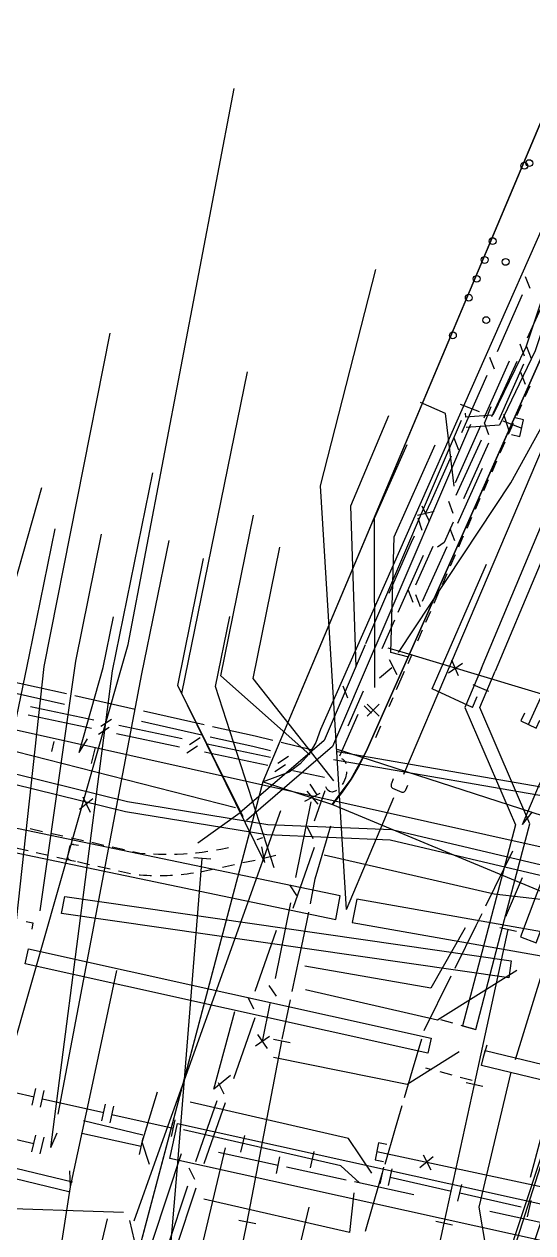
# Model space of a CAD drawing. Header units: metres. Extents: x 3206 to 3701, y 9896 to 11410.
# Drawn here: x 3363.8 to 3393.6, y 10842.6 to 10913.5 of the extents above; entities that cross this region are included whole.
import ezdxf

# ---------------------------------------------------------------- set-up
doc = ezdxf.new("R2010")
doc.units = ezdxf.units.M
for name, color, linetype in [('BOUNDARY', 7, 'Continuous'), ('CURB', 7, 'Continuous'), ('ELECTR_CABLE', 7, 'Continuous'), ('ELECTR_CABLE_COMM', 7, 'Continuous'), ('GAS', 7, 'Continuous'), ('GROUND', 7, 'Continuous'), ('ROAD', 7, 'Continuous'), ('SEWER', 7, 'Continuous'), ('SIDEWALK_PATH', 7, 'Continuous'), ('WATER_PIPELINE', 7, 'Continuous')]:
    doc.layers.add(name, color=color, linetype=linetype)

# ---------------------------------------------------------------- blocks, each defined once
blk = doc.blocks.new('МОЖЖЕВЕЛЬНИК_СКАЛЬНЫЙ')
blk.add_circle((0, 0), 0.2)

msp = doc.modelspace()

# ---------------------------------------------------------------- linework, layer by layer
at = {"layer": 'BOUNDARY'}
msp.add_lwpolyline([(3253.023, 9915.673), (3233.596, 10020.109), (3233.041, 10027.227), (3225.675, 10139.955), (3262.083, 10325.257), (3335.841, 10689.444), (3351.098, 10763.684), (3367.768, 10831.231), (3377.814, 10869.112), (3520.394, 11207.447), (3551.174, 11273.829), (3554.005, 11279.367), (3611.719, 11390.174), (3639.436, 11373.131), (3680.635, 11298.581), (3281.247, 9920.202)], close=True, dxfattribs=at)
at = {"layer": 'CURB'}
for points in [[(3393.194, 10891.675), (3393.48, 10892.318)], [(3392.705, 10890.574), (3392.991, 10891.218)], [(3392.217, 10889.474), (3392.503, 10890.117)], [(3391.728, 10888.373), (3392.014, 10889.017)], [(3391.24, 10887.273), (3391.525, 10887.916)], [(3390.751, 10886.172), (3391.037, 10886.816)], [(3390.262, 10885.072), (3390.548, 10885.715)], [(3389.774, 10883.971), (3390.059, 10884.615)], [(3389.288, 10882.869), (3389.491, 10883.335), (3389.571, 10883.514)], [(3388.808, 10881.765), (3389.089, 10882.411)], [(3388.327, 10880.661), (3388.608, 10881.307)], [(3387.847, 10879.557), (3388.128, 10880.203)], [(3387.366, 10878.453), (3387.647, 10879.099)], [(3386.886, 10877.349), (3387.167, 10877.994)], [(3386.312, 10876.029), (3386.546, 10876.568)], [(3385.644, 10874.495), (3386.112, 10875.571)], [(3385.21, 10873.498), (3385.444, 10874.036)], [(3384.426, 10871.697), (3384.719, 10872.368)], [(3382.938, 10869.188), (3383.849, 10870.875)], [(3381.865, 10867.757), (3382.938, 10869.188)], [(3364.135, 10866.347), (3364.852, 10866.187)], [(3365.34, 10866.079), (3366.056, 10865.92)], [(3366.544, 10865.811), (3367.26, 10865.652)], [(3367.748, 10865.543), (3368.465, 10865.384)], [(3377.453, 10865.709), (3377.455, 10865.71), (3377.799, 10865.83)], [(3363.293, 10865.215), (3364.01, 10865.055)], [(3364.498, 10864.947), (3365.214, 10864.787)], [(3368.953, 10865.275), (3369.669, 10865.116)], [(3370.157, 10865.007), (3370.576, 10864.914), (3370.88, 10864.888)], [(3371.379, 10864.858), (3371.669, 10864.846), (3372.036, 10864.84), (3372.112, 10864.84)], [(3372.612, 10864.847), (3372.771, 10864.851), (3373.138, 10864.869), (3373.345, 10864.884)], [(3373.843, 10864.926), (3373.872, 10864.929), (3374.238, 10864.971), (3374.571, 10865.017)], [(3375.064, 10865.098), (3375.329, 10865.147), (3375.69, 10865.221), (3375.784, 10865.243)], [(3377.83, 10864.618), (3378.545, 10864.782)], [(3365.702, 10864.679), (3366.419, 10864.519)], [(3366.907, 10864.411), (3367.623, 10864.252)], [(3368.111, 10864.143), (3368.828, 10863.984)], [(3375.418, 10864.094), (3376.136, 10864.247)], [(3376.625, 10864.352), (3377.24, 10864.483), (3377.342, 10864.506)], [(3369.316, 10863.875), (3370.032, 10863.716)], [(3370.527, 10863.646), (3370.594, 10863.64), (3370.791, 10863.625), (3370.988, 10863.613), (3371.185, 10863.604), (3371.259, 10863.602)], [(3371.759, 10863.595), (3371.778, 10863.595), (3371.976, 10863.598), (3372.173, 10863.603), (3372.371, 10863.612), (3372.492, 10863.619)], [(3372.991, 10863.658), (3373.159, 10863.676), (3373.355, 10863.699), (3373.551, 10863.725), (3373.719, 10863.75)], [(3374.211, 10863.837), (3374.929, 10863.99)]]:
    msp.add_lwpolyline(points, dxfattribs=at)
at = {"layer": 'ELECTR_CABLE'}
for points in [[(3399.284, 10912.741), (3393.22, 10894.585), (3391.287, 10890.584), (3389.682, 10890.464)], [(3399.854, 10912.551), (3393.776, 10894.359), (3391.677, 10890.012), (3389.726, 10889.866)], [(3376.634, 10867.037), (3373.035, 10874.279), (3376.883, 10893.127)], [(3390.785, 10890.432), (3392.266, 10893.769)], [(3389.011, 10886.435), (3388.515, 10890.69), (3387.053, 10891.325)], [(3389.428, 10890.283), (3383.813, 10877.179)], [(3389.663, 10890.713), (3389.682, 10890.464)], [(3389.98, 10890.047), (3384.365, 10876.943)], [(3389.101, 10886.637), (3390.582, 10889.975)], [(3362.405, 10871.078), (3362.382, 10877.706), (3364.826, 10886.351)], [(3380.557, 10870.677), (3375.33, 10875.306), (3377.251, 10884.717)], [(3385.742, 10879.045), (3387.216, 10882.385)], [(3367.02, 10870.814), (3368.415, 10875.789), (3369.022, 10878.762)], [(3384.803, 10876.917), (3385.54, 10878.588)], [(3383.788, 10877.121), (3381.39, 10871.523), (3376.438, 10867.273)], [(3384.389, 10877), (3381.886, 10871.159), (3376.829, 10866.818)], [(3362.717, 10875.057), (3366.268, 10874.261)], [(3362.599, 10874.444), (3366.143, 10873.65)], [(3366.755, 10874.152), (3370.306, 10873.357)], [(3382.797, 10872.372), (3383.699, 10874.416)], [(3370.794, 10873.248), (3374.344, 10872.452)], [(3384.161, 10873.118), (3383.734, 10873.54)], [(3370.662, 10872.638), (3374.206, 10871.844)], [(3376.186, 10867.571), (3362.405, 10871.078), (3357.945, 10872.212)], [(3363.141, 10872.177), (3394.31, 10865.244)], [(3374.832, 10872.343), (3377.346, 10871.78), (3378.378, 10871.529)], [(3365.415, 10870.872), (3365.549, 10871.457)], [(3367.02, 10870.814), (3367.504, 10871.613)], [(3367.943, 10871.109), (3367.72, 10870.174)], [(3374.694, 10871.735), (3377.204, 10871.172), (3378.233, 10870.922)], [(3376.71, 10783.438), (3377.903, 10790.581), (3378.894, 10796.575), (3379.926, 10802.774), (3381.819, 10809.557), (3383.592, 10815.879), (3387.124, 10825.113), (3389.072, 10831.098), (3390.999, 10836.986), (3392.721, 10842.259), (3394.268, 10847.081), (3400.753, 10867.038), (3401.627, 10869.477), (3402.588, 10871.743)], [(3378.864, 10871.41), (3380.631, 10870.98)], [(3357.562, 10870.769), (3363.277, 10869.558), (3369.843, 10867.938), (3378.092, 10866.596), (3385.355, 10866.292), (3394.473, 10864.136), (3401.26, 10863.904), (3407.32, 10862.397), (3411.214, 10861.915)], [(3403.063, 10867.22), (3396.046, 10868.44), (3382.165, 10870.853)], [(3398.312, 10865.773), (3382.175, 10870.99)], [(3357.408, 10870.188), (3363.143, 10868.974), (3369.723, 10867.35), (3378.032, 10865.998), (3385.273, 10865.694), (3394.393, 10863.538), (3401.176, 10863.306), (3407.21, 10861.807), (3411.141, 10861.319)], [(3402.977, 10866.728), (3395.96, 10867.948), (3381.941, 10870.385)], [(3367.807, 10868.087), (3367.03, 10867.458)], [(3367.221, 10868.216), (3367.664, 10867.319)], [(3378.82, 10867.395), (3374.408, 10855.038), (3371.54, 10847.007), (3370.225, 10843.321)], [(3373.982, 10865.508), (3376.459, 10867.289)], [(3380.585, 10861.931), (3380.862, 10863.399), (3381.785, 10866.506)], [(3390.877, 10861.823), (3392.457, 10865.039)], [(3372.797, 10846.752), (3374.24, 10864.592)], [(3374.738, 10864.552), (3373.742, 10864.632)], [(3393.016, 10863.463), (3392.78, 10862.913), (3392.07, 10861.268), (3392.08, 10861.204)], [(3379.522, 10856.805), (3380.383, 10860.863), (3380.492, 10861.44)], [(3389.069, 10858.162), (3390.312, 10860.673), (3390.657, 10861.374)], [(3392.671, 10860.316), (3391.693, 10860.528)], [(3390.206, 10851.336), (3392.182, 10860.422)], [(3387.261, 10854.501), (3387.266, 10854.518), (3388.848, 10857.714)], [(3378.927, 10854), (3379.418, 10856.316)], [(3376.881, 10843.268), (3377.348, 10845.721), (3378.902, 10853.884)], [(3379.393, 10853.79), (3378.411, 10853.978)], [(3386.113, 10850.583), (3386.584, 10852.192), (3387.12, 10854.022)], [(3395.92, 10852.228), (3394.887, 10851.143), (3393.476, 10845.891)], [(3388.439, 10843.207), (3390.206, 10851.336)], [(3390.695, 10851.23), (3389.717, 10851.442)], [(3371.147, 10846.648), (3370.701, 10847.963), (3371.604, 10850.905)], [(3384.962, 10846.665), (3385.584, 10848.78), (3385.972, 10850.103)], [(3365.746, 10821.882), (3373.646, 10839.403), (3375.598, 10847.619)], [(3372.277, 10840.507), (3372.797, 10846.752)], [(3383.811, 10842.748), (3384.226, 10844.161), (3384.821, 10846.186)], [(3365.823, 10826.228), (3366.679, 10835.11), (3368.681, 10843.468)], [(3370.391, 10841.607), (3369.979, 10843.377)], [(3377.372, 10843.174), (3376.39, 10843.362)], [(3376.408, 10840.968), (3376.881, 10843.268)], [(3387.339, 10838.147), (3388.439, 10843.207)], [(3388.928, 10843.101), (3387.95, 10843.313)]]:
    msp.add_lwpolyline(points, dxfattribs=at)
at = {"layer": 'ELECTR_CABLE_COMM'}
for points in [[(3393.476, 10898.009), (3393.206, 10898.708)], [(3394.781, 10898.366), (3393.309, 10895.112)], [(3391.554, 10894.314), (3393.038, 10897.673)], [(3392.867, 10894.779), (3393.132, 10894.078)], [(3393.268, 10894.61), (3393.535, 10893.91)], [(3391.386, 10893.278), (3391.116, 10893.977)], [(3392.69, 10893.745), (3391.218, 10890.491)], [(3393.096, 10893.575), (3391.638, 10890.313)], [(3393.2, 10892.387), (3392.936, 10893.088)], [(3389.464, 10889.583), (3390.948, 10892.942)], [(3385.761, 10876.664), (3392.353, 10886.625), (3395.397, 10892.146)], [(3383.276, 10875.804), (3382.948, 10885.27), (3385.176, 10890.579)], [(3390.777, 10890.158), (3391.041, 10889.457)], [(3384.363, 10874.618), (3384.34, 10884.555), (3386.264, 10888.869)], [(3385.298, 10876.676), (3385.506, 10883.463), (3387.899, 10888.86)], [(3389.296, 10888.547), (3389.026, 10889.246)], [(3390.6, 10889.124), (3389.127, 10885.87)], [(3391.027, 10888.944), (3389.569, 10885.682)], [(3387.349, 10884.863), (3387.675, 10885.534), (3388.858, 10888.211)], [(3389.235, 10884.264), (3390.688, 10887.476)], [(3388.686, 10885.538), (3388.95, 10884.836)], [(3386.868, 10884.729), (3387.843, 10884.952)], [(3387.128, 10885.269), (3387.56, 10884.367)], [(3387.143, 10883.835), (3386.898, 10884.543)], [(3388.958, 10884.313), (3388.425, 10883.12), (3388.032, 10882.844)], [(3389.058, 10883.23), (3388.794, 10883.931)], [(3385.197, 10880.161), (3386.512, 10883.144), (3386.692, 10883.515)], [(3381.95, 10869.155), (3377.22, 10875.145), (3378.793, 10882.851)], [(3386.775, 10880.64), (3387.784, 10882.902)], [(3387.164, 10879.686), (3388.617, 10882.897)], [(3386.604, 10879.605), (3386.336, 10880.305)], [(3387.037, 10879.348), (3386.768, 10880.048)], [(3385.959, 10876.685), (3385.153, 10876.927)], [(3385.205, 10876.266), (3385.662, 10875.376)], [(3386.368, 10876.401), (3385.298, 10876.676)], [(3402.813, 10871.633), (3385.959, 10876.685)], [(3389.269, 10875.303), (3388.891, 10876.229)], [(3384.642, 10875.181), (3385.352, 10875.788)], [(3388.693, 10875.473), (3389.514, 10876.045)], [(3382.77, 10874), (3382.499, 10874.698)], [(3367.87, 10872.703), (3364.149, 10873.487)], [(3383.916, 10872.932), (3384.623, 10873.639)], [(3384.624, 10872.932), (3383.917, 10873.639)], [(3367.73, 10872.222), (3364.022, 10873.003)], [(3368.918, 10872.753), (3368.29, 10872.344)], [(3382.306, 10870.621), (3383.392, 10873.055)], [(3368.777, 10872.272), (3368.15, 10871.862)], [(3372.905, 10871.132), (3369.197, 10871.913)], [(3373.059, 10871.61), (3369.338, 10872.394)], [(3373.952, 10871.182), (3373.325, 10870.772)], [(3374.107, 10871.66), (3373.479, 10871.251)], [(3378.248, 10870.517), (3374.527, 10871.301)], [(3378.08, 10870.042), (3374.372, 10870.823)], [(3379.296, 10870.567), (3378.668, 10870.158)], [(3382.411, 10870.463), (3382.491, 10870.422), (3382.611, 10870.294), (3382.661, 10870.174)], [(3379.127, 10870.092), (3378.5, 10869.682)], [(3381.401, 10869.342), (3379.547, 10869.733)], [(3382.709, 10869.683), (3382.703, 10869.596), (3382.636, 10869.321), (3382.525, 10869.057), (3382.453, 10868.943)], [(3380.259, 10867.955), (3381.148, 10868.416)], [(3380.377, 10868.544), (3381.02, 10867.778)], [(3380.988, 10868.334), (3380.574, 10868.959)], [(3380.828, 10866.797), (3381.451, 10868.586)], [(3382.112, 10868.586), (3382.032, 10868.534), (3381.855, 10868.493), (3381.696, 10868.529), (3381.566, 10868.639), (3381.482, 10868.799)], [(3379.729, 10863.471), (3380.632, 10867.911)], [(3380.744, 10865.751), (3380.418, 10866.426)], [(3379.578, 10861.69), (3380.824, 10865.268)], [(3379.786, 10862.423), (3379.373, 10863.048)], [(3378.527, 10857.561), (3379.43, 10862.001)], [(3377.348, 10856.809), (3378.594, 10860.386)], [(3378.585, 10856.513), (3378.171, 10857.138)], [(3377.264, 10855.763), (3376.938, 10856.438)], [(3375.89, 10851.863), (3374.908, 10851.069), (3376.156, 10855.627)], [(3377.777, 10853.871), (3378.228, 10856.091)], [(3376.098, 10851.701), (3377.344, 10855.279)], [(3378.191, 10854.152), (3377.364, 10853.59)], [(3378.059, 10853.457), (3377.496, 10854.283)], [(3375.525, 10850.769), (3375.198, 10851.444)], [(3373.868, 10846.821), (3375.115, 10850.398)], [(3374.358, 10846.706), (3375.604, 10850.284)], [(3367.669, 10827.804), (3370.516, 10839.733), (3373.021, 10847.305)], [(3373.796, 10845.775), (3373.46, 10846.445)], [(3372.194, 10841.804), (3373.391, 10845.399)], [(3372.683, 10841.689), (3373.88, 10845.284)]]:
    msp.add_lwpolyline(points, dxfattribs=at)
at = {"layer": 'GAS'}
for points in [[(3365.355, 10847.643), (3368.971, 10875.604), (3371.34, 10887.211)], [(3361.189, 10862.521), (3364.097, 10876.53), (3365.607, 10883.93)], [(3364.726, 10861.535), (3366.811, 10876.159), (3368.332, 10883.609)], [(3365.777, 10849.604), (3370.698, 10875.419), (3372.295, 10883.243)], [(3398.281, 10874.213), (3392.905, 10860.009), (3393.841, 10859.655), (3399.274, 10874.013)], [(3393.383, 10872.453), (3394.113, 10874.044)], [(3393.139, 10873.116), (3392.929, 10872.662), (3393.837, 10872.243), (3394.047, 10872.697)], [(3394.767, 10862.102), (3391.373, 10862.511), (3381.394, 10864.795)], [(3392.37, 10858.592), (3392.228, 10857.602), (3365.973, 10861.377), (3366.169, 10862.359), (3392.37, 10858.592)], [(3392.693, 10858.033), (3388.049, 10855.112), (3380.299, 10856.886)], [(3360.772, 10851.43), (3364.368, 10850.619)], [(3364.258, 10850.131), (3364.478, 10851.107)], [(3364.746, 10850.021), (3364.966, 10850.997)], [(3364.856, 10850.509), (3368.451, 10849.698)], [(3368.341, 10849.21), (3368.561, 10850.186)], [(3368.829, 10849.1), (3369.049, 10850.076)], [(3384.181, 10846.149), (3382.82, 10848.185), (3373.533, 10850.31)], [(3367.269, 10849.24), (3370.74, 10848.393)], [(3368.939, 10849.588), (3372.534, 10848.777)], [(3372.424, 10848.289), (3372.644, 10849.264)], [(3360.869, 10848.688), (3364.349, 10847.877)], [(3365.355, 10847.643), (3365.718, 10848.504)], [(3367.161, 10848.496), (3370.657, 10847.726)], [(3398.7, 10843.338), (3398.25, 10841.281), (3372.324, 10847.006), (3372.774, 10849.063), (3398.7, 10843.338)], [(3383.457, 10845.58), (3382.372, 10846.572), (3373.126, 10848.688)], [(3364.236, 10847.39), (3364.463, 10848.364)], [(3364.723, 10847.277), (3364.95, 10848.251)], [(3370.55, 10847.238), (3370.765, 10848.215)], [(3376.507, 10847.368), (3376.727, 10848.343)], [(3375.199, 10847.376), (3378.691, 10846.616)], [(3378.585, 10846.128), (3378.798, 10847.105)], [(3380.59, 10846.447), (3380.81, 10847.422)], [(3379.18, 10846.51), (3382.672, 10845.751)], [(3384.673, 10845.526), (3384.893, 10846.501)], [(3385.161, 10845.416), (3385.381, 10846.391)], [(3383.161, 10845.645), (3386.653, 10844.886)], [(3385.271, 10845.903), (3388.866, 10845.092)], [(3383.127, 10844.982), (3382.878, 10842.655), (3374.332, 10844.61)], [(3389.244, 10844.495), (3389.464, 10845.47)], [(3389.354, 10844.982), (3392.949, 10844.171)], [(3393.327, 10843.573), (3393.547, 10844.549)], [(3391.122, 10843.914), (3394.615, 10843.155)]]:
    msp.add_lwpolyline(points, dxfattribs=at)
at = {"layer": 'GROUND'}
for points in [[(3367.89, 10831.693), (3377.814, 10869.112), (3520.394, 11207.447)], [(3399.717, 10914.069), (3381.18, 10872.152), (3380.911, 10871.402), (3380.505, 10870.724), (3379.977, 10870.138), (3379.339, 10869.659), (3377.814, 10869.097), (3381.875, 10867.768), (3381.875, 10867.768), (3403.655, 10858.718), (3407.417, 10857.788), (3407.559, 10858.365), (3408.794, 10863.111), (3406.573, 10863.73), (3405.413, 10864.145), (3404.669, 10864.845), (3404.237, 10865.736), (3404.143, 10866.722), (3404.414, 10867.706), (3409.435, 10879.413), (3415.497, 10893.397), (3423.378, 10911.552), (3430.403, 10927.735)]]:
    msp.add_lwpolyline(points, dxfattribs=at)
at = {"layer": 'ROAD'}
msp.add_lwpolyline([(3434.104, 10983.885), (3383.849, 10870.875), (3383.443, 10870.045), (3382.977, 10869.249), (3382.453, 10868.489), (3381.875, 10867.768), (3403.655, 10858.718), (3407.417, 10857.788), (3407.559, 10858.365), (3403.7, 10859.352), (3402.031, 10859.938), (3400.547, 10860.863), (3399.3, 10862.089), (3398.34, 10863.575), (3397.73, 10865.236), (3397.501, 10866.97), (3397.653, 10868.712), (3398.189, 10870.398), (3432.848, 10948.338)], dxfattribs=at)
at = {"layer": 'SEWER'}
for points in [[(3382.692, 10861.608), (3381.179, 10886.437), (3384.415, 10899.122)], [(3388.861, 10876.103), (3397.101, 10895.464)], [(3377.91, 10864.366), (3372.795, 10874.74), (3374.316, 10882.19)], [(3378.463, 10864.048), (3375.008, 10874.673), (3375.848, 10878.788)], [(3386.07, 10869.546), (3388.861, 10876.103)], [(3385.446, 10869.256), (3385.337, 10869.001), (3385.324, 10868.964), (3385.319, 10868.934), (3385.313, 10868.891), (3385.316, 10868.851), (3385.324, 10868.817), (3385.341, 10868.782), (3385.363, 10868.751), (3385.386, 10868.733), (3385.409, 10868.718), (3385.947, 10868.489), (3385.972, 10868.484), (3385.994, 10868.482), (3386.023, 10868.485), (3386.046, 10868.492), (3386.076, 10868.504), (3386.105, 10868.52), (3386.13, 10868.544), (3386.163, 10868.58), (3386.181, 10868.612), (3386.303, 10868.897)], [(3356.394, 10866.365), (3382.072, 10861.022), (3382.337, 10862.397), (3356.754, 10867.721)], [(3382.692, 10861.608), (3385.483, 10868.165)], [(3383.742, 10815.779), (3384.882, 10815.405), (3401.403, 10865.278), (3400.263, 10865.652), (3383.742, 10815.779)], [(3366.981, 10865.348), (3366.709, 10865.405), (3366.671, 10865.411), (3366.64, 10865.41), (3366.597, 10865.407), (3366.558, 10865.397), (3366.526, 10865.382), (3366.496, 10865.358), (3366.469, 10865.331), (3366.457, 10865.305), (3366.446, 10865.279), (3366.327, 10864.707), (3366.327, 10864.681), (3366.329, 10864.659), (3366.338, 10864.632), (3366.35, 10864.611), (3366.367, 10864.583), (3366.388, 10864.558), (3366.416, 10864.538), (3366.458, 10864.513), (3366.493, 10864.501), (3366.796, 10864.438)], [(3377.91, 10864.366), (3377.736, 10865.284)], [(3383.043, 10860.835), (3395.121, 10858.706), (3395.366, 10860.085), (3383.309, 10862.21), (3383.043, 10860.835)], [(3389.668, 10860.538), (3387.657, 10856.997), (3380.257, 10858.285)], [(3395.735, 10859.309), (3394.706, 10859.633), (3392.606, 10852.783)], [(3366.51, 10845.35), (3367.648, 10850.595), (3369.221, 10858.035)], [(3391.378, 10838.83), (3390.486, 10844.156), (3392.362, 10852.068)], [(3352.26, 10848.479), (3366.401, 10845.068)], [(3352.408, 10849.06), (3366.619, 10845.632)], [(3366.51, 10845.35), (3366.457, 10846.283)], [(3364.461, 10832.268), (3366.51, 10845.35)]]:
    msp.add_lwpolyline(points, dxfattribs=at)
at = {"layer": 'SIDEWALK_PATH'}
msp.add_lwpolyline([(3496.113, 11131.462), (3437.761, 10999.887), (3399.717, 10914.069), (3381.18, 10872.152), (3380.911, 10871.402), (3380.505, 10870.724), (3379.977, 10870.138), (3379.339, 10869.659), (3377.814, 10869.097), (3381.875, 10867.768), (3382.453, 10868.489), (3382.977, 10869.249), (3383.443, 10870.045), (3383.849, 10870.875), (3436.823, 10989.997), (3513.548, 11162.514)], dxfattribs=at)
at = {"layer": 'WATER_PIPELINE'}
for points in [[(3390.619, 10875.75), (3398.355, 10894.167), (3409.019, 10917.881), (3415.43, 10932.128), (3429.497, 10963.181), (3437.479, 10981.443), (3438.218, 10981.136), (3416.228, 10931.951), (3409.748, 10917.553), (3399.089, 10893.848), (3393.904, 10881.474), (3391.425, 10875.588)], [(3359.022, 10839.188), (3369.88, 10877.147), (3376.112, 10909.736)], [(3363.026, 10858.089), (3364.96, 10875.851), (3368.829, 10895.405)], [(3389.376, 10891.234), (3390.479, 10890.806)], [(3391.164, 10891.074), (3390.804, 10890.144)], [(3391.878, 10890.264), (3392.981, 10889.836)], [(3391.924, 10890.647), (3392.228, 10889.694)], [(3392.389, 10889.449), (3392.878, 10889.347), (3393.083, 10890.325), (3392.594, 10890.428)], [(3390.089, 10873.452), (3387.735, 10874.552), (3390.921, 10881.844)], [(3390.619, 10875.75), (3389.653, 10873.453), (3392.61, 10866.566), (3389.512, 10854.773), (3390.283, 10854.561), (3391.982, 10861.026), (3393.454, 10866.629), (3390.525, 10873.451), (3391.425, 10875.588)], [(3393.032, 10866.597), (3394.036, 10868.962), (3397.57, 10876.037)], [(3390.111, 10874.79), (3391.031, 10874.403)], [(3390.089, 10873.452), (3390.36, 10874.097)], [(3393.032, 10866.597), (3393.614, 10867.328)], [(3363.911, 10860.901), (3364.298, 10860.83), (3364.227, 10860.443)], [(3363.839, 10858.413), (3364.033, 10859.292), (3387.666, 10854.067), (3387.472, 10853.189), (3363.839, 10858.413)], [(3388.945, 10854.93), (3388.233, 10855.126)], [(3390.138, 10854.601), (3389.898, 10854.667), (3389.427, 10854.797)], [(3390.747, 10852.964), (3390.962, 10853.67)], [(3389.304, 10853.255), (3386.26, 10851.347), (3378.425, 10852.925)], [(3390.619, 10852.453), (3390.83, 10853.328), (3398.852, 10851.392), (3398.64, 10850.518), (3390.619, 10852.453)], [(3387.33, 10852.319), (3387.687, 10852.224)], [(3388.17, 10852.096), (3388.883, 10851.907)], [(3389.367, 10851.779), (3390.08, 10851.59)], [(3385.062, 10847.817), (3384.571, 10847.914), (3384.377, 10846.933), (3384.868, 10846.836)], [(3384.474, 10847.423), (3412.41, 10841.445)], [(3387.779, 10847.101), (3387.007, 10846.465)], [(3387.192, 10847.224), (3387.643, 10846.331)], [(3360.8, 10834.83), (3361.321, 10844.126), (3369.609, 10843.861)], [(3375.589, 10830.745), (3377.564, 10831.714), (3380.513, 10844.15)]]:
    msp.add_lwpolyline(points, dxfattribs=at)

# ---------------------------------------------------------------- block references
at = {"layer": 'BUSH'}
for p in [(3393.139, 10905.219), (3393.43, 10905.371), (3391.275, 10900.796), (3390.809, 10899.69), (3392.041, 10899.579), (3390.343, 10898.584), (3389.877, 10897.479), (3390.901, 10896.165), (3388.945, 10895.267)]:
    msp.add_blockref('МОЖЖЕВЕЛЬНИК_СКАЛЬНЫЙ', p, dxfattribs=at)

doc.saveas('drawing.dxf')
